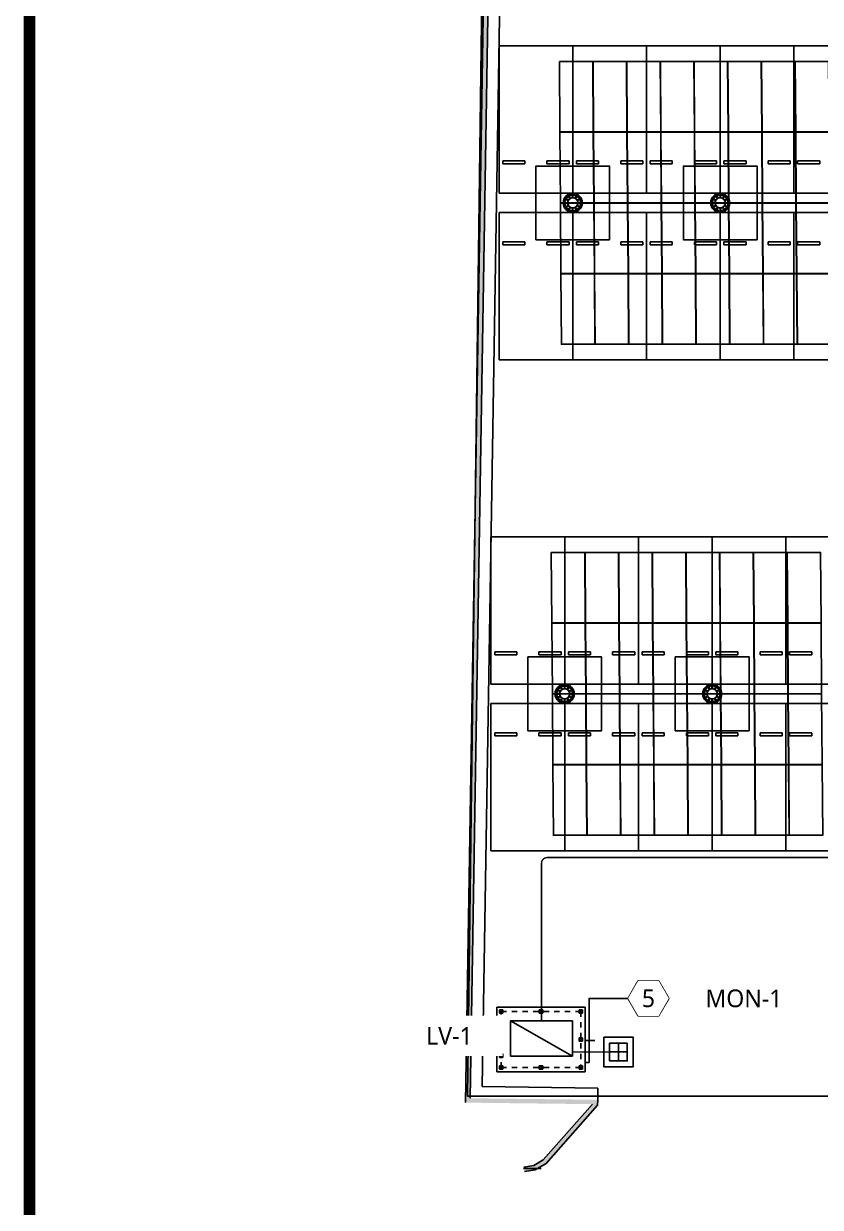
# Model space of a CAD drawing. Header units: millimetres. Extents: x 10297564 to 11610295, y -9287743 to -8409454.
# Drawn here: x 10725864 to 10752875, y -8916134 to -8875976 of the extents above; entities that cross this region are included whole.
import ezdxf
from ezdxf.enums import TextEntityAlignment as Align

# ---------------------------------------------------------------- set-up
doc = ezdxf.new("R2010")
doc.units = ezdxf.units.MM
doc.header["$LTSCALE"] = 100
doc.linetypes.add('CEN3', pattern=[14, 10, -1.5, 1, -1.5])
doc.linetypes.add('HIDDEN', pattern=[2, 1, -1])
for name, color, linetype in [('BOX', 7, 'Continuous'), ('E-BACK', 8, 'Continuous'), ('E-TEXT', 7, 'Continuous'), ('E-TEXT-BOX', 7, 'Continuous'), ('EQ', 7, 'Continuous'), ('FIN', 8, 'Continuous'), ('module', 5, 'Continuous'), ('Sym', 2, 'Continuous'), ('TEXTLINE', 1, 'Continuous')]:
    doc.layers.add(name, color=color, linetype=linetype)
doc.layers.add('e-line', color=3, linetype='Continuous', lineweight=35)
doc.layers.add('TITLE', color=7, linetype='Continuous', lineweight=0)
doc.styles.add('MG', font='malgun.ttf')

# ---------------------------------------------------------------- blocks, each defined once
blk = doc.blocks.new('A$C78AD5414')
at = {"layer": 'BOX', "const_width": 2}
blk.add_lwpolyline([(40, 20), (40, 574), (811, 574), (811, 20)], close=True, dxfattribs=at)
blk = doc.blocks.new('ANCHOR_BOLT-PLAN-M24')
at = {"layer": 'E-BACK'}
for p, q in [((-26, 0), (26, 0)), ((-20, -4), (-18, 3)), ((0, 21), (-18, 10)), ((-18, 10), (-18, -10)), ((-13, 16), (-15, 12)), ((-13, 16), (-6, 17)), ((0, 26), (0, -26)), ((18, 10), (0, 21)), ((7, 20), (3, 19)), ((7, 20), (12, 14)), ((18, -10), (18, 10)), ((20, 4), (18, 7)), ((20, 4), (18, -3)), ((-20, -4), (-18, -7)), ((-18, -10), (0, -21)), ((-7, -20), (-12, -14)), ((-7, -20), (-3, -19)), ((0, -21), (18, -10)), ((13, -16), (6, -17)), ((13, -16), (15, -12))]:
    blk.add_line(p, q, dxfattribs=at)
for radius in [22, 12]:
    blk.add_circle((0, 0), radius, dxfattribs=at)
blk = doc.blocks.new('Arrow_Circle')
blk.add_circle((0, 0), 1)

msp = doc.modelspace()

# ---------------------------------------------------------------- hatches: boundary and pattern name
at = {"layer": 'E-BACK'}
h = msp.add_hatch(color=256, dxfattribs=at)
h.dxf.hatch_style = 1
h.paths.add_polyline_path([(10742846.4, -8914915.4), (10742822.7, -8914767.2), (10743157.2, -8914713.8), (10743479.5, -8914525.6), (10745147.2, -8912633.4), (10740846.8, -8912581.9), (10741622.7, -8864993.6), (10756515, -8864893.1), (10756626.6, -8852885.7), (10773500.5, -8852863.4), (10771892.5, -8850974.4), (10771593.5, -8850767.3), (10771196.7, -8850696.4), (10756625.3, -8850705.6), (10756625.2, -8850555.6), (10771210, -8850546.3), (10771652, -8850625.4), (10771994, -8850862.2), (10773707.2, -8852874.8), (10773679.6, -8853013.1), (10756775.2, -8853035.5), (10756663.6, -8865042.1), (10741770.2, -8865142.6), (10740999.3, -8912433.7), (10745328.4, -8912485.5), (10745318.6, -8912665.7), (10743576.1, -8914643), (10743208.6, -8914857.5)])

# ---------------------------------------------------------------- linework, layer by layer
for p, q in [((10740846.8, -8912581.9), (10741622.7, -8864993.6)), ((10740912.7, -8912367.8), (10741536.3, -8864957.5)), ((10740999.3, -8912433.7), (10741770.2, -8865142.6)), ((10741405.8, -8912038.5), (10742163.8, -8865540)), ((10745333.2, -8912085.6), (10741405.8, -8912038.5)), ((10745328.4, -8912485.5), (10745333.2, -8912085.6)), ((10807008.4, -8912367.8), (10740912.7, -8912367.8)), ((10743479.5, -8914525.6), (10745147.2, -8912633.4)), ((10743576.1, -8914643), (10745318.6, -8912665.7)), ((10745318.6, -8912665.7), (10745328.4, -8912485.5)), ((10745328.4, -8912485.5), (10745328.4, -8912485.5)), ((10743157.2, -8914713.8), (10743479.5, -8914525.6)), ((10743208.6, -8914857.5), (10743576.1, -8914643)), ((10742822.7, -8914767.2), (10743157.2, -8914713.8)), ((10742846.4, -8914915.4), (10743208.6, -8914857.5))]:
    msp.add_line(p, q, dxfattribs=at)
at = {"layer": 'E-BACK', "linetype": 'ByBlock', "ltscale": 1.8}
for p, q in [((10744481.4, -8876731), (10741981.4, -8876731)), ((10741981.4, -8881731), (10741981.4, -8876731)), ((10744481.4, -8881731), (10744481.4, -8876731)), ((10746981.4, -8876731), (10744481.4, -8876731)), ((10744481.4, -8881731), (10744481.4, -8876731)), ((10746981.4, -8881731), (10746981.4, -8876731)), ((10749481.4, -8876731), (10746981.4, -8876731)), ((10746981.4, -8881731), (10746981.4, -8876731)), ((10749481.4, -8881731), (10749481.4, -8876731)), ((10751981.4, -8876731), (10749481.4, -8876731)), ((10749481.4, -8881731), (10749481.4, -8876731)), ((10751981.4, -8881731), (10751981.4, -8876731)), ((10754481.4, -8876731), (10751981.4, -8876731)), ((10751981.4, -8881731), (10751981.4, -8876731)), ((10742856.4, -8880631), (10742106.4, -8880631)), ((10742106.4, -8880631), (10742106.4, -8880731)), ((10742106.4, -8880731), (10742856.4, -8880731)), ((10742856.4, -8880731), (10742856.4, -8880631)), ((10743606.4, -8880631), (10744356.4, -8880631)), ((10743606.4, -8880731), (10743606.4, -8880631)), ((10744356.4, -8880731), (10743606.4, -8880731)), ((10744356.4, -8880631), (10744356.4, -8880731)), ((10745356.4, -8880631), (10744606.4, -8880631)), ((10744606.4, -8880631), (10744606.4, -8880731)), ((10744606.4, -8880731), (10745356.4, -8880731)), ((10745356.4, -8880731), (10745356.4, -8880631)), ((10746106.4, -8880631), (10746856.4, -8880631)), ((10746106.4, -8880731), (10746106.4, -8880631)), ((10746856.4, -8880731), (10746106.4, -8880731)), ((10746856.4, -8880631), (10746856.4, -8880731)), ((10747856.4, -8880631), (10747106.4, -8880631)), ((10747106.4, -8880631), (10747106.4, -8880731)), ((10747106.4, -8880731), (10747856.4, -8880731)), ((10747856.4, -8880731), (10747856.4, -8880631)), ((10748606.4, -8880631), (10749356.4, -8880631)), ((10748606.4, -8880731), (10748606.4, -8880631)), ((10749356.4, -8880731), (10748606.4, -8880731)), ((10749356.4, -8880631), (10749356.4, -8880731)), ((10750356.4, -8880631), (10749606.4, -8880631)), ((10749606.4, -8880631), (10749606.4, -8880731)), ((10749606.4, -8880731), (10750356.4, -8880731)), ((10750356.4, -8880731), (10750356.4, -8880631)), ((10751106.4, -8880631), (10751856.4, -8880631)), ((10751106.4, -8880731), (10751106.4, -8880631)), ((10751856.4, -8880731), (10751106.4, -8880731)), ((10751856.4, -8880631), (10751856.4, -8880731)), ((10752856.4, -8880631), (10752106.4, -8880631)), ((10752106.4, -8880631), (10752106.4, -8880731)), ((10752106.4, -8880731), (10752856.4, -8880731)), ((10752856.4, -8880731), (10752856.4, -8880631)), ((10741981.4, -8881731), (10744481.4, -8881731)), ((10744481.4, -8881731), (10746981.4, -8881731)), ((10746981.4, -8881731), (10749481.4, -8881731)), ((10749481.4, -8881731), (10751981.4, -8881731)), ((10751981.4, -8881731), (10754481.4, -8881731)), ((10741981.4, -8882381), (10744481.4, -8882381)), ((10741981.4, -8882381), (10741981.4, -8887381)), ((10744481.4, -8882381), (10744481.4, -8887381)), ((10744481.4, -8882381), (10746981.4, -8882381)), ((10744481.4, -8882381), (10744481.4, -8887381)), ((10746981.4, -8882381), (10746981.4, -8887381)), ((10746981.4, -8882381), (10749481.4, -8882381)), ((10746981.4, -8882381), (10746981.4, -8887381)), ((10749481.4, -8882381), (10749481.4, -8887381)), ((10749481.4, -8882381), (10751981.4, -8882381)), ((10749481.4, -8882381), (10749481.4, -8887381)), ((10751981.4, -8882381), (10751981.4, -8887381)), ((10751981.4, -8882381), (10754481.4, -8882381)), ((10751981.4, -8882381), (10751981.4, -8887381)), ((10742106.4, -8883481), (10742106.4, -8883381)), ((10742106.4, -8883381), (10742856.4, -8883381)), ((10742856.4, -8883481), (10742106.4, -8883481)), ((10742856.4, -8883381), (10742856.4, -8883481)), ((10744356.4, -8883381), (10743606.4, -8883381)), ((10743606.4, -8883381), (10743606.4, -8883481)), ((10743606.4, -8883481), (10744356.4, -8883481)), ((10744356.4, -8883481), (10744356.4, -8883381)), ((10744606.4, -8883481), (10744606.4, -8883381)), ((10744606.4, -8883381), (10745356.4, -8883381)), ((10745356.4, -8883481), (10744606.4, -8883481)), ((10745356.4, -8883381), (10745356.4, -8883481)), ((10746856.4, -8883381), (10746106.4, -8883381)), ((10746106.4, -8883381), (10746106.4, -8883481)), ((10746106.4, -8883481), (10746856.4, -8883481)), ((10746856.4, -8883481), (10746856.4, -8883381)), ((10747106.4, -8883481), (10747106.4, -8883381)), ((10747106.4, -8883381), (10747856.4, -8883381)), ((10747856.4, -8883481), (10747106.4, -8883481)), ((10747856.4, -8883381), (10747856.4, -8883481)), ((10749356.4, -8883381), (10748606.4, -8883381)), ((10748606.4, -8883381), (10748606.4, -8883481)), ((10748606.4, -8883481), (10749356.4, -8883481)), ((10749356.4, -8883481), (10749356.4, -8883381)), ((10749606.4, -8883481), (10749606.4, -8883381)), ((10749606.4, -8883381), (10750356.4, -8883381)), ((10750356.4, -8883481), (10749606.4, -8883481)), ((10750356.4, -8883381), (10750356.4, -8883481)), ((10751856.4, -8883381), (10751106.4, -8883381)), ((10751106.4, -8883381), (10751106.4, -8883481)), ((10751106.4, -8883481), (10751856.4, -8883481)), ((10751856.4, -8883481), (10751856.4, -8883381)), ((10752106.4, -8883481), (10752106.4, -8883381)), ((10752106.4, -8883381), (10752856.4, -8883381)), ((10752856.4, -8883481), (10752106.4, -8883481)), ((10752856.4, -8883381), (10752856.4, -8883481)), ((10744481.4, -8887381), (10741981.4, -8887381)), ((10746981.4, -8887381), (10744481.4, -8887381)), ((10749481.4, -8887381), (10746981.4, -8887381)), ((10751981.4, -8887381), (10749481.4, -8887381)), ((10754481.4, -8887381), (10751981.4, -8887381)), ((10744208.6, -8893387.1), (10741708.6, -8893387.1)), ((10741708.6, -8898387.1), (10741708.6, -8893387.1)), ((10746708.6, -8893387.1), (10744208.6, -8893387.1)), ((10744208.6, -8898387.1), (10744208.6, -8893387.1)), ((10744208.6, -8898387.1), (10744208.6, -8893387.1)), ((10746708.6, -8898387.1), (10746708.6, -8893387.1)), ((10749208.6, -8893387.1), (10746708.6, -8893387.1)), ((10746708.6, -8898387.1), (10746708.6, -8893387.1)), ((10751708.6, -8893387.1), (10749208.6, -8893387.1)), ((10749208.6, -8898387.1), (10749208.6, -8893387.1)), ((10749208.6, -8898387.1), (10749208.6, -8893387.1)), ((10751708.6, -8898387.1), (10751708.6, -8893387.1)), ((10754208.6, -8893387.1), (10751708.6, -8893387.1)), ((10751708.6, -8898387.1), (10751708.6, -8893387.1)), ((10742583.6, -8897287.1), (10741833.6, -8897287.1)), ((10741833.6, -8897287.1), (10741833.6, -8897387.1)), ((10741833.6, -8897387.1), (10742583.6, -8897387.1)), ((10742583.6, -8897387.1), (10742583.6, -8897287.1)), ((10743333.6, -8897287.1), (10744083.6, -8897287.1)), ((10743333.6, -8897387.1), (10743333.6, -8897287.1)), ((10744083.6, -8897387.1), (10743333.6, -8897387.1)), ((10744083.6, -8897287.1), (10744083.6, -8897387.1)), ((10745083.6, -8897287.1), (10744333.6, -8897287.1)), ((10744333.6, -8897287.1), (10744333.6, -8897387.1)), ((10744333.6, -8897387.1), (10745083.6, -8897387.1)), ((10745083.6, -8897387.1), (10745083.6, -8897287.1)), ((10745833.6, -8897287.1), (10746583.6, -8897287.1)), ((10745833.6, -8897387.1), (10745833.6, -8897287.1)), ((10746583.6, -8897387.1), (10745833.6, -8897387.1)), ((10746583.6, -8897287.1), (10746583.6, -8897387.1)), ((10747583.6, -8897287.1), (10746833.6, -8897287.1)), ((10746833.6, -8897287.1), (10746833.6, -8897387.1)), ((10746833.6, -8897387.1), (10747583.6, -8897387.1)), ((10747583.6, -8897387.1), (10747583.6, -8897287.1)), ((10748333.6, -8897287.1), (10749083.6, -8897287.1)), ((10748333.6, -8897387.1), (10748333.6, -8897287.1)), ((10749083.6, -8897387.1), (10748333.6, -8897387.1)), ((10749083.6, -8897287.1), (10749083.6, -8897387.1)), ((10750083.6, -8897287.1), (10749333.6, -8897287.1)), ((10749333.6, -8897287.1), (10749333.6, -8897387.1)), ((10749333.6, -8897387.1), (10750083.6, -8897387.1)), ((10750083.6, -8897387.1), (10750083.6, -8897287.1)), ((10750833.6, -8897287.1), (10751583.6, -8897287.1)), ((10750833.6, -8897387.1), (10750833.6, -8897287.1)), ((10751583.6, -8897387.1), (10750833.6, -8897387.1)), ((10751583.6, -8897287.1), (10751583.6, -8897387.1)), ((10752583.6, -8897287.1), (10751833.6, -8897287.1)), ((10751833.6, -8897287.1), (10751833.6, -8897387.1)), ((10751833.6, -8897387.1), (10752583.6, -8897387.1)), ((10752583.6, -8897387.1), (10752583.6, -8897287.1)), ((10741708.6, -8898387.1), (10744208.6, -8898387.1)), ((10744208.6, -8898387.1), (10746708.6, -8898387.1)), ((10746708.6, -8898387.1), (10749208.6, -8898387.1)), ((10749208.6, -8898387.1), (10751708.6, -8898387.1)), ((10751708.6, -8898387.1), (10754208.6, -8898387.1)), ((10741708.6, -8899037.1), (10744208.6, -8899037.1)), ((10741708.6, -8899037.1), (10741708.6, -8904037.1)), ((10744208.6, -8899037.1), (10744208.6, -8904037.1)), ((10744208.6, -8899037.1), (10746708.6, -8899037.1)), ((10744208.6, -8899037.1), (10744208.6, -8904037.1)), ((10746708.6, -8899037.1), (10746708.6, -8904037.1)), ((10746708.6, -8899037.1), (10749208.6, -8899037.1)), ((10746708.6, -8899037.1), (10746708.6, -8904037.1)), ((10749208.6, -8899037.1), (10749208.6, -8904037.1)), ((10749208.6, -8899037.1), (10751708.6, -8899037.1)), ((10749208.6, -8899037.1), (10749208.6, -8904037.1)), ((10751708.6, -8899037.1), (10751708.6, -8904037.1)), ((10751708.6, -8899037.1), (10754208.6, -8899037.1)), ((10751708.6, -8899037.1), (10751708.6, -8904037.1)), ((10741833.6, -8900137.1), (10741833.6, -8900037.1)), ((10741833.6, -8900037.1), (10742583.6, -8900037.1)), ((10742583.6, -8900137.1), (10741833.6, -8900137.1)), ((10742583.6, -8900037.1), (10742583.6, -8900137.1)), ((10744083.6, -8900037.1), (10743333.6, -8900037.1)), ((10743333.6, -8900037.1), (10743333.6, -8900137.1)), ((10743333.6, -8900137.1), (10744083.6, -8900137.1)), ((10744083.6, -8900137.1), (10744083.6, -8900037.1)), ((10744333.6, -8900137.1), (10744333.6, -8900037.1)), ((10744333.6, -8900037.1), (10745083.6, -8900037.1)), ((10745083.6, -8900137.1), (10744333.6, -8900137.1)), ((10745083.6, -8900037.1), (10745083.6, -8900137.1)), ((10746583.6, -8900037.1), (10745833.6, -8900037.1)), ((10745833.6, -8900037.1), (10745833.6, -8900137.1)), ((10745833.6, -8900137.1), (10746583.6, -8900137.1)), ((10746583.6, -8900137.1), (10746583.6, -8900037.1)), ((10746833.6, -8900137.1), (10746833.6, -8900037.1)), ((10746833.6, -8900037.1), (10747583.6, -8900037.1)), ((10747583.6, -8900137.1), (10746833.6, -8900137.1)), ((10747583.6, -8900037.1), (10747583.6, -8900137.1)), ((10749083.6, -8900037.1), (10748333.6, -8900037.1)), ((10748333.6, -8900037.1), (10748333.6, -8900137.1)), ((10748333.6, -8900137.1), (10749083.6, -8900137.1)), ((10749083.6, -8900137.1), (10749083.6, -8900037.1)), ((10749333.6, -8900137.1), (10749333.6, -8900037.1)), ((10749333.6, -8900037.1), (10750083.6, -8900037.1)), ((10750083.6, -8900137.1), (10749333.6, -8900137.1)), ((10750083.6, -8900037.1), (10750083.6, -8900137.1)), ((10751583.6, -8900037.1), (10750833.6, -8900037.1)), ((10750833.6, -8900037.1), (10750833.6, -8900137.1)), ((10750833.6, -8900137.1), (10751583.6, -8900137.1)), ((10751583.6, -8900137.1), (10751583.6, -8900037.1)), ((10751833.6, -8900137.1), (10751833.6, -8900037.1)), ((10751833.6, -8900037.1), (10752583.6, -8900037.1)), ((10752583.6, -8900137.1), (10751833.6, -8900137.1)), ((10752583.6, -8900037.1), (10752583.6, -8900137.1)), ((10744208.6, -8904037.1), (10741708.6, -8904037.1)), ((10746708.6, -8904037.1), (10744208.6, -8904037.1)), ((10749208.6, -8904037.1), (10746708.6, -8904037.1)), ((10751708.6, -8904037.1), (10749208.6, -8904037.1)), ((10754208.6, -8904037.1), (10751708.6, -8904037.1)), ((10741905.8, -8909338.5), (10744905.8, -8909338.5)), ((10741905.8, -8911538.5), (10741905.8, -8909338.5)), ((10741905.8, -8909338.5), (10744905.8, -8909338.5)), ((10741905.8, -8911538.5), (10741905.8, -8909338.5)), ((10742115.8, -8909428.5), (10741995.8, -8909428.5)), ((10741995.8, -8909428.5), (10741995.8, -8909548.5)), ((10742115.8, -8909428.5), (10741995.8, -8909428.5)), ((10741995.8, -8909428.5), (10741995.8, -8909548.5)), ((10742004.8, -8909448.5), (10742026.8, -8909448.5)), ((10742015.8, -8909459.5), (10742015.8, -8909437.5)), ((10742106.8, -8909448.5), (10742084.8, -8909448.5)), ((10742095.8, -8909459.5), (10742095.8, -8909437.5)), ((10742115.8, -8909548.5), (10742115.8, -8909428.5)), ((10742115.8, -8909548.5), (10742115.8, -8909428.5)), ((10743345.8, -8909548.5), (10743345.8, -8909428.5)), ((10743345.8, -8909428.5), (10743465.8, -8909428.5)), ((10743345.8, -8909548.5), (10743345.8, -8909428.5)), ((10743345.8, -8909428.5), (10743465.8, -8909428.5)), ((10743354.8, -8909448.5), (10743376.8, -8909448.5)), ((10743365.8, -8909459.5), (10743365.8, -8909437.5)), ((10743456.8, -8909448.5), (10743434.8, -8909448.5)), ((10743445.8, -8909459.5), (10743445.8, -8909437.5)), ((10743465.8, -8909428.5), (10743465.8, -8909548.5)), ((10743465.8, -8909428.5), (10743465.8, -8909548.5)), ((10744695.8, -8909548.5), (10744695.8, -8909428.5)), ((10744695.8, -8909428.5), (10744815.8, -8909428.5)), ((10744695.8, -8909548.5), (10744695.8, -8909428.5)), ((10744695.8, -8909428.5), (10744815.8, -8909428.5)), ((10744704.8, -8909448.5), (10744726.8, -8909448.5)), ((10744715.8, -8909459.5), (10744715.8, -8909437.5)), ((10744806.8, -8909448.5), (10744784.8, -8909448.5)), ((10744795.8, -8909459.5), (10744795.8, -8909437.5)), ((10744815.8, -8909428.5), (10744815.8, -8909548.5)), ((10744815.8, -8909428.5), (10744815.8, -8909548.5)), ((10744905.8, -8909338.5), (10744905.8, -8911538.5)), ((10744905.8, -8909338.5), (10744905.8, -8911538.5)), ((10741995.8, -8909548.5), (10742115.8, -8909548.5)), ((10741995.8, -8909548.5), (10742115.8, -8909548.5)), ((10742004.8, -8909528.5), (10742026.8, -8909528.5)), ((10742015.8, -8909517.5), (10742015.8, -8909539.5)), ((10742106.8, -8909528.5), (10742084.8, -8909528.5)), ((10742095.8, -8909517.5), (10742095.8, -8909539.5)), ((10743465.8, -8909548.5), (10743345.8, -8909548.5)), ((10743465.8, -8909548.5), (10743345.8, -8909548.5)), ((10743354.8, -8909528.5), (10743376.8, -8909528.5)), ((10743365.8, -8909517.5), (10743365.8, -8909539.5)), ((10743456.8, -8909528.5), (10743434.8, -8909528.5)), ((10743445.8, -8909517.5), (10743445.8, -8909539.5)), ((10744815.8, -8909548.5), (10744695.8, -8909548.5)), ((10744815.8, -8909548.5), (10744695.8, -8909548.5)), ((10744704.8, -8909528.5), (10744726.8, -8909528.5)), ((10744715.8, -8909517.5), (10744715.8, -8909539.5)), ((10744806.8, -8909528.5), (10744784.8, -8909528.5)), ((10744795.8, -8909517.5), (10744795.8, -8909539.5)), ((10744695.8, -8910378.5), (10744695.8, -8910498.5)), ((10744815.8, -8910378.5), (10744695.8, -8910378.5)), ((10744695.8, -8910378.5), (10744695.8, -8910498.5)), ((10744815.8, -8910378.5), (10744695.8, -8910378.5)), ((10744695.8, -8910498.5), (10744815.8, -8910498.5)), ((10744695.8, -8910498.5), (10744815.8, -8910498.5)), ((10744704.8, -8910398.5), (10744726.8, -8910398.5)), ((10744704.8, -8910478.5), (10744726.8, -8910478.5)), ((10744715.8, -8910409.5), (10744715.8, -8910387.5)), ((10744715.8, -8910467.5), (10744715.8, -8910489.5)), ((10744806.8, -8910398.5), (10744784.8, -8910398.5)), ((10744806.8, -8910478.5), (10744784.8, -8910478.5)), ((10744795.8, -8910409.5), (10744795.8, -8910387.5)), ((10744795.8, -8910467.5), (10744795.8, -8910489.5)), ((10744815.8, -8910498.5), (10744815.8, -8910378.5)), ((10744815.8, -8910498.5), (10744815.8, -8910378.5)), ((10741995.8, -8911048.5), (10741995.8, -8910928.5)), ((10741995.8, -8910928.5), (10742115.8, -8910928.5)), ((10741995.8, -8911048.5), (10741995.8, -8910928.5)), ((10741995.8, -8910928.5), (10742115.8, -8910928.5)), ((10742115.8, -8911048.5), (10741995.8, -8911048.5)), ((10742115.8, -8911048.5), (10741995.8, -8911048.5)), ((10742004.8, -8910948.5), (10742026.8, -8910948.5)), ((10742004.8, -8911028.5), (10742026.8, -8911028.5)), ((10742015.8, -8910959.5), (10742015.8, -8910937.5)), ((10742015.8, -8911017.5), (10742015.8, -8911039.5)), ((10742106.8, -8910948.5), (10742084.8, -8910948.5)), ((10742106.8, -8911028.5), (10742084.8, -8911028.5)), ((10742095.8, -8910959.5), (10742095.8, -8910937.5)), ((10742095.8, -8911017.5), (10742095.8, -8911039.5)), ((10742115.8, -8910928.5), (10742115.8, -8911048.5)), ((10742115.8, -8910928.5), (10742115.8, -8911048.5)), ((10741995.8, -8911448.5), (10741995.8, -8911328.5)), ((10741995.8, -8911328.5), (10742115.8, -8911328.5)), ((10741995.8, -8911448.5), (10741995.8, -8911328.5)), ((10741995.8, -8911328.5), (10742115.8, -8911328.5)), ((10742115.8, -8911448.5), (10741995.8, -8911448.5)), ((10742115.8, -8911448.5), (10741995.8, -8911448.5)), ((10742004.8, -8911348.5), (10742026.8, -8911348.5)), ((10742004.8, -8911428.5), (10742026.8, -8911428.5)), ((10742015.8, -8911359.5), (10742015.8, -8911337.5)), ((10742015.8, -8911417.5), (10742015.8, -8911439.5)), ((10742106.8, -8911348.5), (10742084.8, -8911348.5)), ((10742106.8, -8911428.5), (10742084.8, -8911428.5)), ((10742095.8, -8911359.5), (10742095.8, -8911337.5)), ((10742095.8, -8911417.5), (10742095.8, -8911439.5)), ((10742115.8, -8911328.5), (10742115.8, -8911448.5)), ((10742115.8, -8911328.5), (10742115.8, -8911448.5)), ((10743345.8, -8911328.5), (10743345.8, -8911448.5)), ((10743465.8, -8911328.5), (10743345.8, -8911328.5)), ((10743345.8, -8911328.5), (10743345.8, -8911448.5)), ((10743465.8, -8911328.5), (10743345.8, -8911328.5)), ((10743345.8, -8911448.5), (10743465.8, -8911448.5)), ((10743345.8, -8911448.5), (10743465.8, -8911448.5)), ((10743354.8, -8911348.5), (10743376.8, -8911348.5)), ((10743354.8, -8911428.5), (10743376.8, -8911428.5)), ((10743365.8, -8911359.5), (10743365.8, -8911337.5)), ((10743365.8, -8911417.5), (10743365.8, -8911439.5)), ((10743456.8, -8911348.5), (10743434.8, -8911348.5)), ((10743456.8, -8911428.5), (10743434.8, -8911428.5)), ((10743445.8, -8911359.5), (10743445.8, -8911337.5)), ((10743445.8, -8911417.5), (10743445.8, -8911439.5)), ((10743465.8, -8911448.5), (10743465.8, -8911328.5)), ((10743465.8, -8911448.5), (10743465.8, -8911328.5)), ((10744695.8, -8911328.5), (10744695.8, -8911448.5)), ((10744815.8, -8911328.5), (10744695.8, -8911328.5)), ((10744695.8, -8911328.5), (10744695.8, -8911448.5)), ((10744815.8, -8911328.5), (10744695.8, -8911328.5)), ((10744695.8, -8911448.5), (10744815.8, -8911448.5)), ((10744695.8, -8911448.5), (10744815.8, -8911448.5)), ((10744704.8, -8911348.5), (10744726.8, -8911348.5)), ((10744704.8, -8911428.5), (10744726.8, -8911428.5)), ((10744715.8, -8911359.5), (10744715.8, -8911337.5)), ((10744715.8, -8911417.5), (10744715.8, -8911439.5)), ((10744806.8, -8911348.5), (10744784.8, -8911348.5)), ((10744806.8, -8911428.5), (10744784.8, -8911428.5)), ((10744795.8, -8911359.5), (10744795.8, -8911337.5)), ((10744795.8, -8911417.5), (10744795.8, -8911439.5)), ((10744815.8, -8911448.5), (10744815.8, -8911328.5)), ((10744815.8, -8911448.5), (10744815.8, -8911328.5)), ((10744905.8, -8911538.5), (10741905.8, -8911538.5)), ((10744905.8, -8911538.5), (10741905.8, -8911538.5)), ((10743408.3, -8914813.1), (10742814.3, -8914813.1))]:
    msp.add_line(p, q, dxfattribs=at)
at = {"layer": 'E-BACK', "linetype": 'HIDDEN', "ltscale": 1.8}
for p, q in [((10742055.8, -8909488.5), (10744755.8, -8909488.5)), ((10742055.8, -8911388.5), (10742055.8, -8909488.5)), ((10744755.8, -8909488.5), (10744755.8, -8911388.5)), ((10744755.8, -8911388.5), (10742055.8, -8911388.5))]:
    msp.add_line(p, q, dxfattribs=at)
at = {"layer": 'E-BACK'}
for points in [[(10745731.4, -8883306), (10743231.4, -8883306), (10743231.4, -8880806), (10745731.4, -8880806)], [(10750731.4, -8883306), (10748231.4, -8883306), (10748231.4, -8880806), (10750731.4, -8880806)], [(10742958.6, -8899962.1), (10745458.6, -8899962.1), (10745458.6, -8897462.1), (10742958.6, -8897462.1)], [(10747958.6, -8899962.1), (10750458.6, -8899962.1), (10750458.6, -8897462.1), (10747958.6, -8897462.1)]]:
    msp.add_lwpolyline(points, close=True, dxfattribs=at)
for points in [[(10744475.4, -8881878.2), (10744487.4, -8881878.2), (10744487.4, -8881741), (10744475.4, -8881741), (10744475.4, -8881878.2)], [(10749475.4, -8881878.2), (10749487.4, -8881878.2), (10749487.4, -8881741), (10749475.4, -8881741), (10749475.4, -8881878.2)], [(10744303.6, -8882062), (10744303.6, -8882050), (10744166.4, -8882050), (10744166.4, -8882062), (10744303.6, -8882062)], [(10744324.4, -8881972.3), (10744330.4, -8881961.9), (10744211.6, -8881893.3), (10744205.6, -8881903.7), (10744324.4, -8881972.3)], [(10744330.4, -8882150.1), (10744324.4, -8882139.7), (10744205.6, -8882208.3), (10744211.6, -8882218.7), (10744330.4, -8882150.1)], [(10744387.3, -8881905.1), (10744397.7, -8881899.1), (10744329.1, -8881780.2), (10744318.7, -8881786.2), (10744387.3, -8881905.1)], [(10744565.1, -8881899.1), (10744575.5, -8881905.1), (10744644.1, -8881786.2), (10744633.7, -8881780.2), (10744565.1, -8881899.1)], [(10744632.4, -8881961.9), (10744638.4, -8881972.3), (10744757.2, -8881903.7), (10744751.2, -8881893.3), (10744632.4, -8881961.9)], [(10744638.4, -8882139.7), (10744632.4, -8882150.1), (10744751.2, -8882218.7), (10744757.2, -8882208.3), (10744638.4, -8882139.7)], [(10744659.2, -8882050), (10744659.2, -8882062), (10744796.4, -8882062), (10744796.4, -8882050), (10744659.2, -8882050)], [(10749303.6, -8882062), (10749303.6, -8882050), (10749166.4, -8882050), (10749166.4, -8882062), (10749303.6, -8882062)], [(10749324.4, -8881972.3), (10749330.4, -8881961.9), (10749211.6, -8881893.3), (10749205.6, -8881903.7), (10749324.4, -8881972.3)], [(10749330.4, -8882150.1), (10749324.4, -8882139.7), (10749205.6, -8882208.3), (10749211.6, -8882218.7), (10749330.4, -8882150.1)], [(10749387.3, -8881905.1), (10749397.7, -8881899.1), (10749329.1, -8881780.2), (10749318.7, -8881786.2), (10749387.3, -8881905.1)], [(10749565.1, -8881899.1), (10749575.5, -8881905.1), (10749644.1, -8881786.2), (10749633.7, -8881780.2), (10749565.1, -8881899.1)], [(10749632.4, -8881961.9), (10749638.4, -8881972.3), (10749757.2, -8881903.7), (10749751.2, -8881893.3), (10749632.4, -8881961.9)], [(10749638.4, -8882139.7), (10749632.4, -8882150.1), (10749751.2, -8882218.7), (10749757.2, -8882208.3), (10749638.4, -8882139.7)], [(10749659.2, -8882050), (10749659.2, -8882062), (10749796.4, -8882062), (10749796.4, -8882050), (10749659.2, -8882050)], [(10744397.7, -8882213), (10744387.3, -8882207), (10744318.7, -8882325.8), (10744329.1, -8882331.8), (10744397.7, -8882213)], [(10744487.4, -8882233.8), (10744475.4, -8882233.8), (10744475.4, -8882371), (10744487.4, -8882371), (10744487.4, -8882233.8)], [(10744575.5, -8882207), (10744565.1, -8882213), (10744633.7, -8882331.8), (10744644.1, -8882325.8), (10744575.5, -8882207)], [(10749397.7, -8882213), (10749387.3, -8882207), (10749318.7, -8882325.8), (10749329.1, -8882331.8), (10749397.7, -8882213)], [(10749487.4, -8882233.8), (10749475.4, -8882233.8), (10749475.4, -8882371), (10749487.4, -8882371), (10749487.4, -8882233.8)], [(10749575.5, -8882207), (10749565.1, -8882213), (10749633.7, -8882331.8), (10749644.1, -8882325.8), (10749575.5, -8882207)], [(10744057.7, -8898618), (10744051.7, -8898628.4), (10743932.8, -8898559.8), (10743938.8, -8898549.4), (10744057.7, -8898618)], [(10744124.9, -8898555.1), (10744114.5, -8898561.1), (10744045.9, -8898442.3), (10744056.3, -8898436.3), (10744124.9, -8898555.1)], [(10744214.6, -8898534.3), (10744202.6, -8898534.3), (10744202.6, -8898397.1), (10744214.6, -8898397.1), (10744214.6, -8898534.3)], [(10744302.7, -8898561.1), (10744292.3, -8898555.1), (10744360.9, -8898436.3), (10744371.3, -8898442.3), (10744302.7, -8898561.1)], [(10744365.6, -8898628.4), (10744359.6, -8898618), (10744478.4, -8898549.4), (10744484.4, -8898559.8), (10744365.6, -8898628.4)], [(10749057.7, -8898618), (10749051.7, -8898628.4), (10748932.8, -8898559.8), (10748938.8, -8898549.4), (10749057.7, -8898618)], [(10749124.9, -8898555.1), (10749114.5, -8898561.1), (10749045.9, -8898442.3), (10749056.3, -8898436.3), (10749124.9, -8898555.1)], [(10749214.6, -8898534.3), (10749202.6, -8898534.3), (10749202.6, -8898397.1), (10749214.6, -8898397.1), (10749214.6, -8898534.3)], [(10749302.7, -8898561.1), (10749292.3, -8898555.1), (10749360.9, -8898436.3), (10749371.3, -8898442.3), (10749302.7, -8898561.1)], [(10749365.6, -8898628.4), (10749359.6, -8898618), (10749478.4, -8898549.4), (10749484.4, -8898559.8), (10749365.6, -8898628.4)], [(10744030.8, -8898706.1), (10744030.8, -8898718.1), (10743893.6, -8898718.1), (10743893.6, -8898706.1), (10744030.8, -8898706.1)], [(10744051.7, -8898795.8), (10744057.7, -8898806.2), (10743938.8, -8898874.8), (10743932.8, -8898864.4), (10744051.7, -8898795.8)], [(10744114.5, -8898863.1), (10744124.9, -8898869.1), (10744056.3, -8898987.9), (10744045.9, -8898981.9), (10744114.5, -8898863.1)], [(10744202.6, -8898889.9), (10744214.6, -8898889.9), (10744214.6, -8899027.1), (10744202.6, -8899027.1), (10744202.6, -8898889.9)], [(10744292.3, -8898869.1), (10744302.7, -8898863.1), (10744371.3, -8898981.9), (10744360.9, -8898987.9), (10744292.3, -8898869.1)], [(10744359.6, -8898806.2), (10744365.6, -8898795.8), (10744484.4, -8898864.4), (10744478.4, -8898874.8), (10744359.6, -8898806.2)], [(10744386.4, -8898718.1), (10744386.4, -8898706.1), (10744523.6, -8898706.1), (10744523.6, -8898718.1), (10744386.4, -8898718.1)], [(10749030.8, -8898706.1), (10749030.8, -8898718.1), (10748893.6, -8898718.1), (10748893.6, -8898706.1), (10749030.8, -8898706.1)], [(10749051.7, -8898795.8), (10749057.7, -8898806.2), (10748938.8, -8898874.8), (10748932.8, -8898864.4), (10749051.7, -8898795.8)], [(10749114.5, -8898863.1), (10749124.9, -8898869.1), (10749056.3, -8898987.9), (10749045.9, -8898981.9), (10749114.5, -8898863.1)], [(10749202.6, -8898889.9), (10749214.6, -8898889.9), (10749214.6, -8899027.1), (10749202.6, -8899027.1), (10749202.6, -8898889.9)], [(10749292.3, -8898869.1), (10749302.7, -8898863.1), (10749371.3, -8898981.9), (10749360.9, -8898987.9), (10749292.3, -8898869.1)], [(10749359.6, -8898806.2), (10749365.6, -8898795.8), (10749484.4, -8898864.4), (10749478.4, -8898874.8), (10749359.6, -8898806.2)], [(10749386.4, -8898718.1), (10749386.4, -8898706.1), (10749523.6, -8898706.1), (10749523.6, -8898718.1), (10749386.4, -8898718.1)]]:
    msp.add_lwpolyline(points, dxfattribs=at)
for centre, radius in [((10744481.4, -8882056), 325), ((10749481.4, -8882056), 325), ((10744481.4, -8882056), 177.8), ((10744481.4, -8882056), 169.8), ((10749481.4, -8882056), 177.8), ((10749481.4, -8882056), 169.8), ((10744208.6, -8898712.1), 325), ((10744208.6, -8898712.1), 177.8), ((10744208.6, -8898712.1), 169.8), ((10749208.6, -8898712.1), 325), ((10749208.6, -8898712.1), 177.8), ((10749208.6, -8898712.1), 169.8)]:
    msp.add_circle(centre, radius, dxfattribs=at)
at = {"layer": 'E-BACK', "linetype": 'ByBlock', "ltscale": 1.8}
for centre, radius in [((10742015.8, -8909448.5), 6), ((10742015.8, -8909448.5), 6), ((10742055.8, -8909488.5), 40), ((10742055.8, -8909488.5), 40), ((10742095.8, -8909448.5), 6), ((10742095.8, -8909448.5), 6), ((10743365.8, -8909448.5), 6), ((10743365.8, -8909448.5), 6), ((10743405.8, -8909488.5), 40), ((10743405.8, -8909488.5), 40), ((10743445.8, -8909448.5), 6), ((10743445.8, -8909448.5), 6), ((10744715.8, -8909448.5), 6), ((10744715.8, -8909448.5), 6), ((10744755.8, -8909488.5), 40), ((10744755.8, -8909488.5), 40), ((10744795.8, -8909448.5), 6), ((10744795.8, -8909448.5), 6), ((10742015.8, -8909528.5), 6), ((10742015.8, -8909528.5), 6), ((10742095.8, -8909528.5), 6), ((10742095.8, -8909528.5), 6), ((10743365.8, -8909528.5), 6), ((10743365.8, -8909528.5), 6), ((10743445.8, -8909528.5), 6), ((10743445.8, -8909528.5), 6), ((10744715.8, -8909528.5), 6), ((10744715.8, -8909528.5), 6), ((10744795.8, -8909528.5), 6), ((10744795.8, -8909528.5), 6), ((10744715.8, -8910398.5), 6), ((10744715.8, -8910398.5), 6), ((10744715.8, -8910478.5), 6), ((10744715.8, -8910478.5), 6), ((10744755.8, -8910438.5), 40), ((10744755.8, -8910438.5), 40), ((10744795.8, -8910398.5), 6), ((10744795.8, -8910398.5), 6), ((10744795.8, -8910478.5), 6), ((10744795.8, -8910478.5), 6), ((10742015.8, -8910948.5), 6), ((10742015.8, -8910948.5), 6), ((10742015.8, -8911028.5), 6), ((10742015.8, -8911028.5), 6), ((10742055.8, -8910988.5), 40), ((10742055.8, -8910988.5), 40), ((10742095.8, -8910948.5), 6), ((10742095.8, -8910948.5), 6), ((10742095.8, -8911028.5), 6), ((10742095.8, -8911028.5), 6), ((10742015.8, -8911348.5), 6), ((10742015.8, -8911348.5), 6), ((10742015.8, -8911428.5), 6), ((10742015.8, -8911428.5), 6), ((10742055.8, -8911388.5), 40), ((10742055.8, -8911388.5), 40), ((10742095.8, -8911348.5), 6), ((10742095.8, -8911348.5), 6), ((10742095.8, -8911428.5), 6), ((10742095.8, -8911428.5), 6), ((10743365.8, -8911348.5), 6), ((10743365.8, -8911348.5), 6), ((10743365.8, -8911428.5), 6), ((10743365.8, -8911428.5), 6), ((10743405.8, -8911388.5), 40), ((10743405.8, -8911388.5), 40), ((10743445.8, -8911348.5), 6), ((10743445.8, -8911348.5), 6), ((10743445.8, -8911428.5), 6), ((10743445.8, -8911428.5), 6), ((10744715.8, -8911348.5), 6), ((10744715.8, -8911348.5), 6), ((10744715.8, -8911428.5), 6), ((10744715.8, -8911428.5), 6), ((10744755.8, -8911388.5), 40), ((10744755.8, -8911388.5), 40), ((10744795.8, -8911348.5), 6), ((10744795.8, -8911348.5), 6), ((10744795.8, -8911428.5), 6), ((10744795.8, -8911428.5), 6)]:
    msp.add_circle(centre, radius, dxfattribs=at)
at = {"layer": 'e-line', "color": 4, "linetype": 'CEN3', "ltscale": 2, "const_width": 50}
msp.add_lwpolyline([(10745730.5, -8910863.7), (10744471.5, -8910863.7)], dxfattribs=at)
at = {"layer": 'EQ', "color": 3}
msp.add_line((10742371.5, -8909801), (10744471.5, -8911001), dxfattribs=at)
at = {"layer": 'EQ', "color": 4}
for p, q in [((10746030.5, -8911163.7), (10746030.5, -8910563.7)), ((10746330.5, -8910863.7), (10745730.5, -8910863.7))]:
    msp.add_line(p, q, dxfattribs=at)
at = {"layer": 'EQ', "color": 3}
msp.add_lwpolyline([(10744471.5, -8909801), (10744471.5, -8911001), (10742371.5, -8911001), (10742371.5, -8909801)], close=True, dxfattribs=at)
at = {"layer": 'EQ', "color": 4}
msp.add_lwpolyline([(10746330.5, -8910563.7), (10746330.5, -8911163.7), (10745730.5, -8911163.7), (10745730.5, -8910563.7)], close=True, dxfattribs=at)
at = {"layer": 'FIN', "linetype": 'ByBlock', "ltscale": 1.8}
msp.add_lwpolyline([(10745530.5, -8910363.7), (10745530.5, -8911363.7), (10746530.5, -8911363.7), (10746530.5, -8910363.7)], close=True, dxfattribs=at)
at = {"layer": 'module', "color": 8, "linetype": 'Continuous', "ltscale": 2}
for points in [[(10744026.9, -8877259.9), (10745159.3, -8877259.9), (10745177.3, -8879650.7), (10744044.8, -8879650.7), (10744026.9, -8877259.9)], [(10745169.3, -8877259.9), (10746301.8, -8877259.9), (10746319.8, -8879650.7), (10745187.3, -8879650.7), (10745169.3, -8877259.9)], [(10746311.8, -8877259.9), (10747444.3, -8877259.9), (10747462.3, -8879650.7), (10746329.8, -8879650.7), (10746311.8, -8877259.9)], [(10747454.3, -8877259.9), (10748586.8, -8877259.9), (10748604.7, -8879650.7), (10747472.3, -8879650.7), (10747454.3, -8877259.9)], [(10748596.8, -8877259.9), (10749729.3, -8877259.9), (10749747.2, -8879650.7), (10748614.7, -8879650.7), (10748596.8, -8877259.9)], [(10749739.3, -8877259.9), (10750871.8, -8877259.9), (10750889.7, -8879650.7), (10749757.2, -8879650.7), (10749739.3, -8877259.9)], [(10750881.8, -8877259.9), (10752014.2, -8877259.9), (10752032.2, -8879650.7), (10750899.7, -8879650.7), (10750881.8, -8877259.9)], [(10752024.2, -8877259.9), (10753156.7, -8877259.9), (10753174.7, -8879650.7), (10752042.2, -8879650.7), (10752024.2, -8877259.9)], [(10744044.9, -8879660.4), (10745177.4, -8879660.4), (10745195.3, -8882051.2), (10744062.8, -8882051.2), (10744044.9, -8879660.4)], [(10745187.4, -8879660.4), (10746319.8, -8879660.4), (10746337.8, -8882051.2), (10745205.3, -8882051.2), (10745187.4, -8879660.4)], [(10746329.8, -8879660.4), (10747462.3, -8879660.4), (10747480.3, -8882051.2), (10746347.8, -8882051.2), (10746329.8, -8879660.4)], [(10747472.3, -8879660.4), (10748604.8, -8879660.4), (10748622.8, -8882051.2), (10747490.3, -8882051.2), (10747472.3, -8879660.4)], [(10748614.8, -8879660.4), (10749747.3, -8879660.4), (10749765.2, -8882051.2), (10748632.8, -8882051.2), (10748614.8, -8879660.4)], [(10749757.3, -8879660.4), (10750889.8, -8879660.4), (10750907.7, -8882051.2), (10749775.2, -8882051.2), (10749757.3, -8879660.4)], [(10750899.8, -8879660.4), (10752032.3, -8879660.4), (10752050.2, -8882051.2), (10750917.7, -8882051.2), (10750899.8, -8879660.4)], [(10752042.3, -8879660.4), (10753174.7, -8879660.4), (10753192.7, -8882051.2), (10752060.2, -8882051.2), (10752042.3, -8879660.4)], [(10744062.9, -8882060.9), (10745195.4, -8882060.9), (10745213.3, -8884451.7), (10744080.8, -8884451.7), (10744062.9, -8882060.9)], [(10745205.4, -8882060.9), (10746337.9, -8882060.9), (10746355.8, -8884451.7), (10745223.3, -8884451.7), (10745205.4, -8882060.9)], [(10746347.9, -8882060.9), (10747480.4, -8882060.9), (10747498.3, -8884451.7), (10746365.8, -8884451.7), (10746347.9, -8882060.9)], [(10747490.3, -8882060.9), (10748622.8, -8882060.9), (10748640.8, -8884451.7), (10747508.3, -8884451.7), (10747490.3, -8882060.9)], [(10748632.8, -8882060.9), (10749765.3, -8882060.9), (10749783.3, -8884451.7), (10748650.8, -8884451.7), (10748632.8, -8882060.9)], [(10749775.3, -8882060.9), (10750907.8, -8882060.9), (10750925.7, -8884451.7), (10749793.3, -8884451.7), (10749775.3, -8882060.9)], [(10750917.8, -8882060.9), (10752050.3, -8882060.9), (10752068.2, -8884451.7), (10750935.7, -8884451.7), (10750917.8, -8882060.9)], [(10752060.3, -8882060.9), (10753192.8, -8882060.9), (10753210.7, -8884451.7), (10752078.2, -8884451.7), (10752060.3, -8882060.9)], [(10744080.9, -8884461.4), (10745213.4, -8884461.4), (10745231.4, -8886852.2), (10744098.9, -8886852.2), (10744080.9, -8884461.4)], [(10745223.4, -8884461.4), (10746355.9, -8884461.4), (10746373.8, -8886852.2), (10745241.3, -8886852.2), (10745223.4, -8884461.4)], [(10746365.9, -8884461.4), (10747498.4, -8884461.4), (10747516.3, -8886852.2), (10746383.8, -8886852.2), (10746365.9, -8884461.4)], [(10747508.4, -8884461.4), (10748640.9, -8884461.4), (10748658.8, -8886852.2), (10747526.3, -8886852.2), (10747508.4, -8884461.4)], [(10748650.8, -8884461.4), (10749783.3, -8884461.4), (10749801.3, -8886852.2), (10748668.8, -8886852.2), (10748650.8, -8884461.4)], [(10749793.3, -8884461.4), (10750925.8, -8884461.4), (10750943.8, -8886852.2), (10749811.3, -8886852.2), (10749793.3, -8884461.4)], [(10750935.8, -8884461.4), (10752068.3, -8884461.4), (10752086.2, -8886852.2), (10750953.8, -8886852.2), (10750935.8, -8884461.4)], [(10752078.3, -8884461.4), (10753210.8, -8884461.4), (10753228.7, -8886852.2), (10752096.2, -8886852.2), (10752078.3, -8884461.4)], [(10743754.1, -8893915.9), (10744886.6, -8893915.9), (10744904.6, -8896306.7), (10743772.1, -8896306.7), (10743754.1, -8893915.9)], [(10744896.6, -8893915.9), (10746029.1, -8893915.9), (10746047.1, -8896306.7), (10744914.6, -8896306.7), (10744896.6, -8893915.9)], [(10746039.1, -8893915.9), (10747171.6, -8893915.9), (10747189.5, -8896306.7), (10746057, -8896306.7), (10746039.1, -8893915.9)], [(10747181.6, -8893915.9), (10748314.1, -8893915.9), (10748332, -8896306.7), (10747199.5, -8896306.7), (10747181.6, -8893915.9)], [(10748324.1, -8893915.9), (10749456.5, -8893915.9), (10749474.5, -8896306.7), (10748342, -8896306.7), (10748324.1, -8893915.9)], [(10749466.5, -8893915.9), (10750599, -8893915.9), (10750617, -8896306.7), (10749484.5, -8896306.7), (10749466.5, -8893915.9)], [(10750609, -8893915.9), (10751741.5, -8893915.9), (10751759.5, -8896306.7), (10750627, -8896306.7), (10750609, -8893915.9)], [(10751751.5, -8893915.9), (10752884, -8893915.9), (10752901.9, -8896306.7), (10751769.5, -8896306.7), (10751751.5, -8893915.9)], [(10743772.2, -8896316.4), (10744904.6, -8896316.4), (10744922.6, -8898707.2), (10743790.1, -8898707.2), (10743772.2, -8896316.4)], [(10744914.6, -8896316.4), (10746047.1, -8896316.4), (10746065.1, -8898707.2), (10744932.6, -8898707.2), (10744914.6, -8896316.4)], [(10746057.1, -8896316.4), (10747189.6, -8896316.4), (10747207.6, -8898707.2), (10746075.1, -8898707.2), (10746057.1, -8896316.4)], [(10747199.6, -8896316.4), (10748332.1, -8896316.4), (10748350, -8898707.2), (10747217.5, -8898707.2), (10747199.6, -8896316.4)], [(10748342.1, -8896316.4), (10749474.6, -8896316.4), (10749492.5, -8898707.2), (10748360, -8898707.2), (10748342.1, -8896316.4)], [(10749484.6, -8896316.4), (10750617.1, -8896316.4), (10750635, -8898707.2), (10749502.5, -8898707.2), (10749484.6, -8896316.4)], [(10750627, -8896316.4), (10751759.5, -8896316.4), (10751777.5, -8898707.2), (10750645, -8898707.2), (10750627, -8896316.4)], [(10751769.5, -8896316.4), (10752902, -8896316.4), (10752920, -8898707.2), (10751787.5, -8898707.2), (10751769.5, -8896316.4)], [(10743790.2, -8898716.9), (10744922.7, -8898716.9), (10744940.6, -8901107.7), (10743808.1, -8901107.7), (10743790.2, -8898716.9)], [(10744932.7, -8898716.9), (10746065.1, -8898716.9), (10746083.1, -8901107.7), (10744950.6, -8901107.7), (10744932.7, -8898716.9)], [(10746075.1, -8898716.9), (10747207.6, -8898716.9), (10747225.6, -8901107.7), (10746093.1, -8901107.7), (10746075.1, -8898716.9)], [(10747217.6, -8898716.9), (10748350.1, -8898716.9), (10748368.1, -8901107.7), (10747235.6, -8901107.7), (10747217.6, -8898716.9)], [(10748360.1, -8898716.9), (10749492.6, -8898716.9), (10749510.5, -8901107.7), (10748378, -8901107.7), (10748360.1, -8898716.9)], [(10749502.6, -8898716.9), (10750635.1, -8898716.9), (10750653, -8901107.7), (10749520.5, -8901107.7), (10749502.6, -8898716.9)], [(10750645.1, -8898716.9), (10751777.6, -8898716.9), (10751795.5, -8901107.7), (10750663, -8901107.7), (10750645.1, -8898716.9)], [(10751787.5, -8898716.9), (10752920, -8898716.9), (10752938, -8901107.7), (10751805.5, -8901107.7), (10751787.5, -8898716.9)], [(10743808.2, -8901117.5), (10744940.7, -8901117.5), (10744958.6, -8903508.3), (10743826.1, -8903508.3), (10743808.2, -8901117.5)], [(10744950.7, -8901117.5), (10746083.2, -8901117.5), (10746101.1, -8903508.3), (10744968.6, -8903508.3), (10744950.7, -8901117.5)], [(10746093.2, -8901117.5), (10747225.6, -8901117.5), (10747243.6, -8903508.3), (10746111.1, -8903508.3), (10746093.2, -8901117.5)], [(10747235.6, -8901117.5), (10748368.1, -8901117.5), (10748386.1, -8903508.3), (10747253.6, -8903508.3), (10747235.6, -8901117.5)], [(10748378.1, -8901117.5), (10749510.6, -8901117.5), (10749528.6, -8903508.3), (10748396.1, -8903508.3), (10748378.1, -8901117.5)], [(10749520.6, -8901117.5), (10750653.1, -8901117.5), (10750671, -8903508.3), (10749538.5, -8903508.3), (10749520.6, -8901117.5)], [(10750663.1, -8901117.5), (10751795.6, -8901117.5), (10751813.5, -8903508.3), (10750681, -8903508.3), (10750663.1, -8901117.5)], [(10751805.6, -8901117.5), (10752938.1, -8901117.5), (10752956, -8903508.3), (10751823.5, -8903508.3), (10751805.6, -8901117.5)]]:
    msp.add_lwpolyline(points, dxfattribs=at)
at = {"layer": 'Sym', "color": 1}
msp.add_lwpolyline([(10746702.3, -8908445.6), (10746357.1, -8909043.4), (10746702.3, -8909641.2), (10747392.6, -8909641.2), (10747737.7, -8909043.4), (10747392.6, -8908445.6)], close=True, dxfattribs=at)
at = {"layer": 'TEXTLINE', "color": 1, "ltscale": 1.5}
msp.add_lwpolyline([(10745232, -8910474.8), (10744905.8, -8910474.8), (10744905.8, -8911222.8), (10745037.4, -8911222.8), (10745037.4, -8909043.4), (10746357.1, -8909043.4)], dxfattribs=at)

# ---------------------------------------------------------------- block references
at = {"layer": 'E-BACK', "xscale": -1}
for p in [(10744210.9, -8881983.6), (10744210.9, -8882128.5), (10744283.4, -8881858), (10744408.9, -8881785.6), (10744553.8, -8881785.6), (10744679.4, -8881858), (10744751.8, -8881983.6), (10744751.8, -8882128.5), (10749210.9, -8881983.6), (10749210.9, -8882128.5), (10749283.4, -8881858), (10749408.9, -8881785.6), (10749553.8, -8881785.6), (10749679.4, -8881858), (10749751.8, -8881983.6), (10749751.8, -8882128.5), (10744283.4, -8882254), (10744408.9, -8882326.5), (10744553.8, -8882326.5), (10744679.4, -8882254), (10749283.4, -8882254), (10749408.9, -8882326.5), (10749553.8, -8882326.5), (10749679.4, -8882254)]:
    msp.add_blockref('ANCHOR_BOLT-PLAN-M24', p, dxfattribs=at)
at = {"layer": 'E-BACK', "yscale": 6}
for p, xscale in [((10744408.9, -8882326.5), -6), ((10749408.9, -8882326.5), -6), ((10744281.1, -8898982.5), 6), ((10749281.1, -8898982.5), 6)]:
    msp.add_blockref('Arrow_Circle', p, dxfattribs=dict(at, xscale=xscale))
at = {"layer": 'E-BACK'}
for p in [(10743938.2, -8898639.6), (10744010.7, -8898514.1), (10744136.2, -8898441.6), (10744281.1, -8898441.6), (10744406.6, -8898514.1), (10744479.1, -8898639.6), (10748938.2, -8898639.6), (10749010.7, -8898514.1), (10749136.2, -8898441.6), (10749281.1, -8898441.6), (10749406.6, -8898514.1), (10749479.1, -8898639.6), (10743938.2, -8898784.6), (10744010.7, -8898910.1), (10744136.2, -8898982.5), (10744281.1, -8898982.5), (10744406.6, -8898910.1), (10744479.1, -8898784.6), (10748938.2, -8898784.6), (10749010.7, -8898910.1), (10749136.2, -8898982.5), (10749281.1, -8898982.5), (10749406.6, -8898910.1), (10749479.1, -8898784.6)]:
    msp.add_blockref('ANCHOR_BOLT-PLAN-M24', p, dxfattribs=at)
at = {"layer": 'TITLE', "color": 4, "xscale": 200, "yscale": 200, "zscale": 200}
msp.add_blockref('A$C78AD5414', (10718064, -8959387.5), dxfattribs=at)

# ---------------------------------------------------------------- next in the draw order: wipeouts: each hides what was drawn before it
at = {"color": 1, "linetype": 'ByBlock'}
for points in [[(10747392.6, -8908445.6), (10746702.3, -8908445.6), (10746357.1, -8909043.4), (10746702.3, -8909641.2), (10747392.6, -8909641.2), (10747737.7, -8909043.4)], [(10738490.3, -8909635.5), (10738490.3, -8911001), (10742106.6, -8911001), (10742106.6, -8909635.5)]]:
    msp.add_wipeout(points, dxfattribs=at).dxf.layer = 'E-TEXT-BOX'

# ---------------------------------------------------------------- next in the draw order: linework, layer by layer
at = {"layer": 'e-line', "color": 4, "linetype": 'CEN3', "ltscale": 2, "const_width": 50}
msp.add_lwpolyline([(10774990.1, -8881409.1), (10777883.9, -8881409.1, -0.4142136), (10778083.9, -8881609.1), (10778083.9, -8904066, -0.4142136), (10777883.9, -8904266), (10743621.5, -8904266, 0.4142136), (10743421.5, -8904466), (10743421.5, -8909801)], format="xyb", dxfattribs=at)

# ---------------------------------------------------------------- next in the draw order: texts
at = {"layer": 'E-TEXT', "style": 'MG'}
for s, p in [('5', (10747047.4, -8909043.4)), ('LV-1', (10740298.5, -8910318.3))]:
    msp.add_text(s, height=600, dxfattribs=at).set_placement(p, align=Align.MIDDLE)

# ---------------------------------------------------------------- next in the draw order: wipeouts: each hides what was drawn before it
at = {"color": 1, "linetype": 'ByBlock'}
msp.add_wipeout([(10748476.8, -8908360.7), (10748476.8, -8909726.1), (10752093.1, -8909726.1), (10752093.1, -8908360.7)], dxfattribs=at).dxf.layer = 'E-TEXT-BOX'

# ---------------------------------------------------------------- next in the draw order: texts
at = {"layer": 'E-TEXT', "style": 'MG'}
msp.add_text('MON-1', height=600, dxfattribs=at).set_placement((10750284.9, -8909043.4), align=Align.MIDDLE)

doc.saveas('drawing.dxf')
